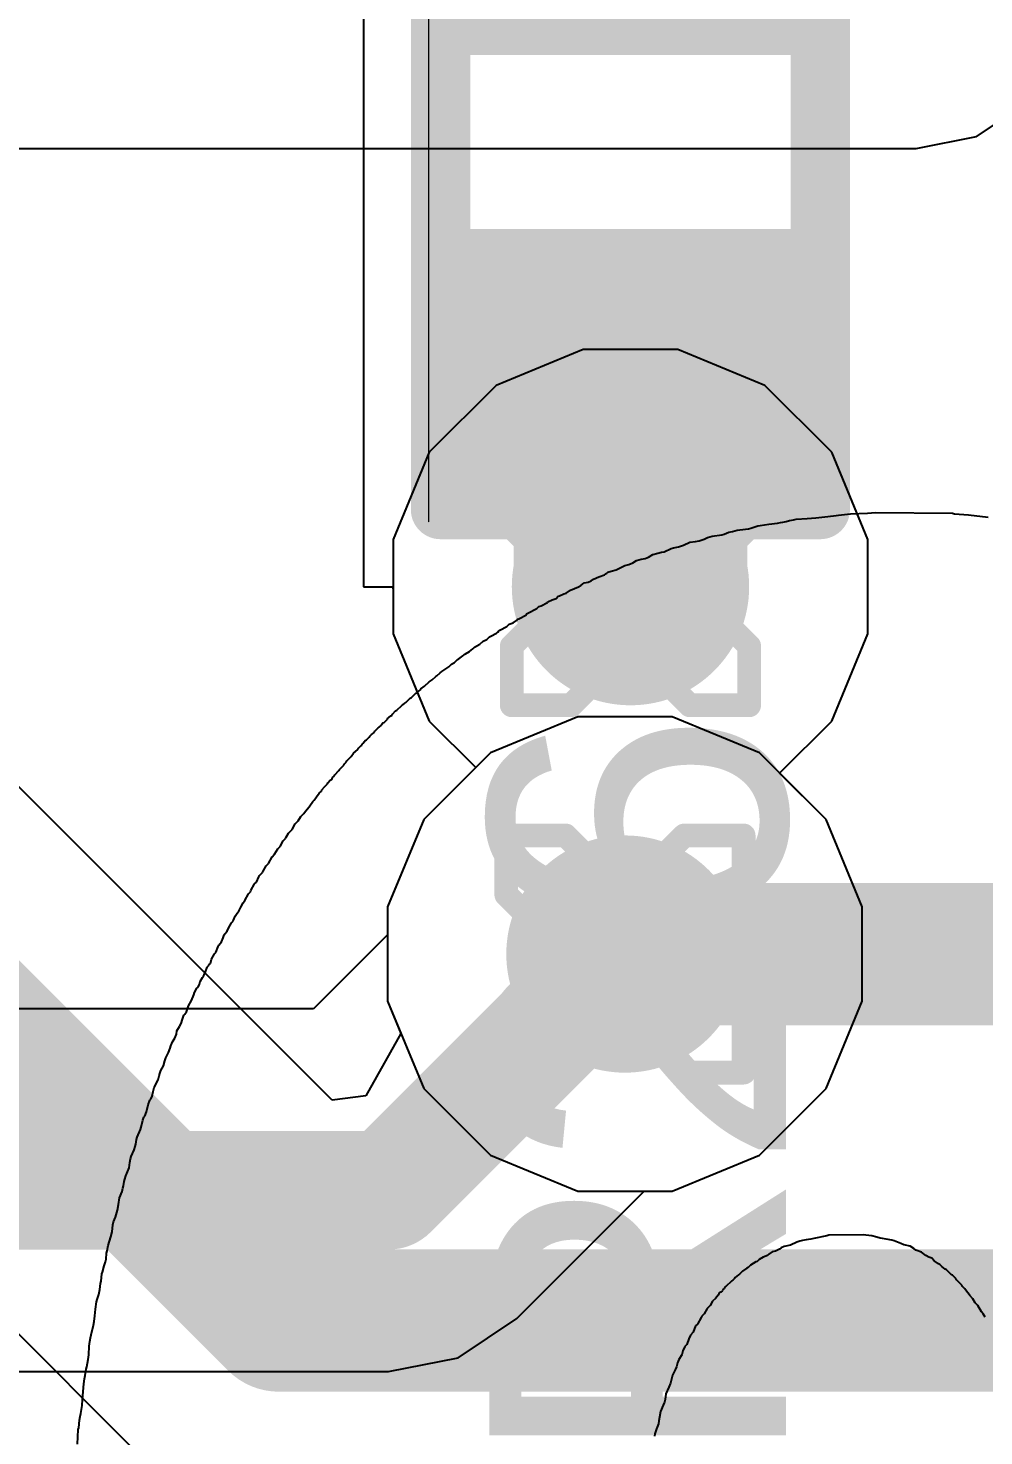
# Model space of a CAD drawing. Header units: inches. Extents: x -13 to 356, y -4 to 120.
# Drawn here: x 20.821 to 22.866, y 14.468 to 17.483 of the extents above; entities that cross this region are included whole.
import ezdxf

# ---------------------------------------------------------------- set-up
doc = ezdxf.new("R2010")
doc.units = ezdxf.units.IN
for name, color, linetype in [('Bottom Layer', 5, 'Continuous'), ('Bottom Overlay', 54, 'Continuous'), ('Drill Drawing', 1, 'Continuous'), ('GND', 16, 'Continuous'), ('POWER', 76, 'Continuous'), ('Top Layer', 1, 'Continuous'), ('Top Overlay', 2, 'Continuous'), ('Top Paste', 8, 'Continuous'), ('Top Solder', 216, 'Continuous'), ('Via Holes', 16, 'Continuous')]:
    doc.layers.add(name, color=color, linetype=linetype)
doc.styles.add('Arial', font='', dxfattribs={"height": 0.2})
doc.styles.get('Arial').set_extended_font_data('Arial')

# ---------------------------------------------------------------- blocks, each defined once
blk = doc.blocks.new('R___0402_9')
at = {"layer": 'Top Layer'}
for points in [[(-0.6985, -0.3175), (-0.6985, 0.3175), (-0.2413, 0.3175), (-0.2413, -0.3175)], [(0.2413, -0.3175), (0.2413, 0.3175), (0.6985, 0.3175), (0.6985, -0.3175)]]:
    blk.add_hatch(color=1, dxfattribs=at).paths.add_polyline_path(points)
at = {"layer": 'Top Paste'}
for points in [[(-0.6985, -0.3175), (-0.6985, 0.3175), (-0.2413, 0.3175), (-0.2413, -0.3175)], [(0.2413, -0.3175), (0.2413, 0.3175), (0.6985, 0.3175), (0.6985, -0.3175)]]:
    blk.add_hatch(color=8, dxfattribs=at).paths.add_polyline_path(points)
at = {"layer": 'Top Solder'}
for points in [[(-0.7535, -0.3725), (-0.7535, 0.3725), (-0.1863, 0.3725), (-0.1863, -0.3725)], [(0.1863, -0.3725), (0.1863, 0.3725), (0.7535, 0.3725), (0.7535, -0.3725)]]:
    blk.add_hatch(color=216, dxfattribs=at).paths.add_polyline_path(points)
at = {"layer": 'Top Overlay'}
for points, const_width in [([(0.7874, 0.4064), (-0.7874, 0.4064)], 0.127), ([(-0.7874, -0.4064), (-0.7874, 0.4064)], 0.127), ([(0.7874, -0.4064), (0.7874, 0.4064)], 0.127), ([(0.7874, -0.4064), (-0.7874, -0.4064)], 0.127), ([(0.8128, -0.4318), (-0.8128, -0.4318)], 0.00323)]:
    blk.add_lwpolyline(points, dxfattribs=dict(at, const_width=const_width))
for points, const_width in [([(-0.8191, 0.4064, 1), (-0.7556, 0.4064, 1)], 0.0635), ([(-0.8191, 0.4064, 1), (-0.7556, 0.4064, 1)], 0.0635), ([(0.7556, 0.4064, 1), (0.8191, 0.4064, 1)], 0.0635), ([(0.7556, 0.4064, 1), (0.8191, 0.4064, 1)], 0.0635), ([(-0.8191, -0.4064, 1), (-0.7556, -0.4064, 1)], 0.0635), ([(-0.8191, -0.4064, 1), (-0.7556, -0.4064, 1)], 0.0635), ([(0.7556, -0.4064, 1), (0.8191, -0.4064, 1)], 0.0635), ([(0.7556, -0.4064, 1), (0.8191, -0.4064, 1)], 0.0635), ([(-0.8136, -0.4318, 1), (-0.812, -0.4318, 1)], 0.00161), ([(0.812, -0.4318, 1), (0.8136, -0.4318, 1)], 0.00161)]:
    blk.add_lwpolyline(points, format="xyb", close=True, dxfattribs=dict(at, const_width=const_width))

msp = doc.modelspace()

# ---------------------------------------------------------------- hatches: boundary and pattern name
at = {"layer": 'Bottom Layer'}
h = msp.add_hatch(color=5, dxfattribs=at)
edge = h.paths.add_edge_path()
edge.add_arc((22.1098, 16.2865), 0.254, 0, 360)
h = msp.add_hatch(color=5, dxfattribs=at)
edge = h.paths.add_edge_path()
edge.add_arc((22.098, 15.4998), 0.254, 0, 360)
at = {"layer": 'GND'}
h = msp.add_hatch(color=16, dxfattribs=at)
edge = h.paths.add_edge_path()
edge.add_arc((22.1098, 16.2865), 0.254, 0, 360)
h = msp.add_hatch(color=16, dxfattribs=at)
edge = h.paths.add_edge_path()
edge.add_arc((22.098, 15.4998), 0.254, 0, 360)
at = {"layer": 'POWER'}
h = msp.add_hatch(color=76, dxfattribs=at)
edge = h.paths.add_edge_path()
edge.add_arc((22.1098, 16.2865), 0.254, 0, 360)
h = msp.add_hatch(color=76, dxfattribs=at)
edge = h.paths.add_edge_path()
edge.add_arc((22.098, 15.4998), 0.254, 0, 360)
at = {"layer": 'Top Layer'}
msp.add_hatch(color=1, dxfattribs=at).paths.add_polyline_path([(22.3596, 16.7691), (21.8596, 16.7691), (21.8596, 16.2865), (22.3596, 16.2865)])
h = msp.add_hatch(color=1, dxfattribs=at)
edge = h.paths.add_edge_path()
edge.add_arc((22.1098, 16.2865), 0.254, 0, 360)
h = msp.add_hatch(color=1, dxfattribs=at)
edge = h.paths.add_edge_path()
edge.add_arc((22.098, 15.4998), 0.254, 0, 360)
at = {"layer": 'Via Holes'}
h = msp.add_hatch(color=7, dxfattribs=at)
edge = h.paths.add_edge_path()
edge.add_arc((22.1098, 16.2865), 0.127, 0, 360)
h = msp.add_hatch(color=7, dxfattribs=at)
edge = h.paths.add_edge_path()
edge.add_arc((22.098, 15.4998), 0.127, 0, 360)

# ---------------------------------------------------------------- linework, layer by layer
at = {"layer": 'Bottom Layer'}
for p, q in [((22.0087, 16.7945), (21.822, 16.7172)), ((22.2108, 16.7945), (22.0087, 16.7945)), ((22.3975, 16.7172), (22.2108, 16.7945)), ((21.822, 16.7172), (21.6791, 16.5743)), ((22.5404, 16.5743), (22.3975, 16.7172)), ((21.6791, 16.5743), (21.6018, 16.3875)), ((22.6178, 16.3875), (22.5404, 16.5743)), ((21.6018, 16.3875), (21.6018, 16.1855)), ((22.6178, 16.1855), (22.6178, 16.3875)), ((21.6018, 16.1855), (21.6791, 15.9987)), ((22.5404, 15.9987), (22.6178, 16.1855)), ((21.6791, 15.9987), (21.7788, 15.899)), ((22.429, 15.8873), (22.5404, 15.9987)), ((21.7788, 15.899), (21.6673, 15.7876)), ((22.5287, 15.7876), (22.429, 15.8873)), ((21.6673, 15.7876), (21.59, 15.6009)), ((22.606, 15.6009), (22.5287, 15.7876)), ((21.59, 15.6009), (21.59, 15.5412)), ((22.606, 15.3988), (22.606, 15.6009)), ((21.59, 15.5412), (21.4313, 15.3825)), ((21.4313, 15.3825), (18.724, 15.3825)), ((22.5287, 15.2121), (22.606, 15.3988)), ((22.3858, 15.0692), (22.5287, 15.2121)), ((22.199, 14.9918), (22.3858, 15.0692)), ((21.8669, 14.7193), (22.1394, 14.9918)), ((22.1394, 14.9918), (22.199, 14.9918)), ((21.7408, 14.6351), (21.8669, 14.7193)), ((21.5922, 14.6055), (21.7408, 14.6351)), ((18.7748, 14.6055), (21.5922, 14.6055))]:
    msp.add_line(p, q, dxfattribs=at)
at = {"layer": 'Bottom Layer', "const_width": 0.254}
for points in [[(21.5922, 14.994), (22.098, 15.4998)], [(18.3941, 14.994), (21.5922, 14.994)]]:
    msp.add_lwpolyline(points, dxfattribs=at)
at = {"layer": 'Bottom Layer', "const_width": 0.127}
for points in [[(22.0345, 15.4998, 1), (22.1615, 15.4998, 1)], [(21.5287, 14.994, 1), (21.6557, 14.994, 1)], [(21.5287, 14.994, 1), (21.6557, 14.994, 1)]]:
    msp.add_lwpolyline(points, format="xyb", close=True, dxfattribs=at)
at = {"layer": 'Bottom Overlay'}
for p, q in [((22.4498, 16.4282), (22.4589, 16.4295)), ((22.4589, 16.4295), (22.4641, 16.4308)), ((22.4641, 16.4308), (22.4881, 16.4328)), ((22.4881, 16.4328), (22.5063, 16.4341)), ((22.5063, 16.4341), (22.5323, 16.4367)), ((22.5323, 16.4367), (22.5498, 16.4386)), ((22.5498, 16.4386), (22.555, 16.4399)), ((22.555, 16.4399), (22.5809, 16.4425)), ((22.5809, 16.4425), (22.6173, 16.4438)), ((22.6173, 16.4438), (22.6342, 16.4451)), ((22.6342, 16.4451), (22.7991, 16.4438)), ((22.7991, 16.4438), (22.803, 16.4425)), ((22.803, 16.4425), (22.8335, 16.4405)), ((22.8335, 16.4405), (22.875, 16.4354)), ((22.3051, 16.3977), (22.3102, 16.399)), ((22.3102, 16.399), (22.3206, 16.4029)), ((22.3206, 16.4029), (22.3278, 16.4048)), ((22.3278, 16.4048), (22.3382, 16.4074)), ((22.3382, 16.4074), (22.3557, 16.4094)), ((22.3557, 16.4094), (22.3622, 16.4107)), ((22.3622, 16.4107), (22.3674, 16.412)), ((22.3674, 16.412), (22.3823, 16.4165)), ((22.3823, 16.4165), (22.3875, 16.4178)), ((22.3875, 16.4178), (22.4057, 16.4204)), ((22.4057, 16.4204), (22.4245, 16.4224)), ((22.4245, 16.4224), (22.431, 16.4237)), ((22.431, 16.4237), (22.4362, 16.425)), ((22.4362, 16.425), (22.4427, 16.4263)), ((22.4427, 16.4263), (22.4498, 16.4282)), ((22.1966, 16.3685), (22.2018, 16.3698)), ((22.2018, 16.3698), (22.2129, 16.3717)), ((22.2129, 16.3717), (22.2233, 16.3756)), ((22.2233, 16.3756), (22.2369, 16.3815)), ((22.2369, 16.3815), (22.2492, 16.3834)), ((22.2492, 16.3834), (22.257, 16.3847)), ((22.257, 16.3847), (22.2674, 16.3886)), ((22.2674, 16.3886), (22.2745, 16.3919)), ((22.2745, 16.3919), (22.2849, 16.3945)), ((22.2849, 16.3945), (22.3051, 16.3977)), ((22.1149, 16.3373), (22.1226, 16.3425)), ((22.1226, 16.3425), (22.133, 16.3451)), ((22.133, 16.3451), (22.1415, 16.3471)), ((22.1415, 16.3471), (22.148, 16.3497)), ((22.148, 16.3497), (22.1577, 16.3555)), ((22.1577, 16.3555), (22.1681, 16.3581)), ((22.1681, 16.3581), (22.1765, 16.3601)), ((22.1765, 16.3601), (22.1817, 16.3614)), ((22.1817, 16.3614), (22.1966, 16.3685)), ((22.0421, 16.3075), (22.0545, 16.312)), ((22.0545, 16.312), (22.0564, 16.314)), ((22.0564, 16.314), (22.059, 16.3153)), ((22.059, 16.3153), (22.0616, 16.3179)), ((22.0616, 16.3179), (22.0688, 16.3198)), ((22.0688, 16.3198), (22.0791, 16.3224)), ((22.0791, 16.3224), (22.098, 16.3321)), ((22.098, 16.3321), (22.1064, 16.3341)), ((22.1064, 16.3341), (22.1149, 16.3373)), ((21.972, 16.2724), (21.9811, 16.2789)), ((21.9811, 16.2789), (21.9902, 16.2828)), ((21.9902, 16.2828), (21.9987, 16.286)), ((21.9987, 16.286), (22.0032, 16.2893)), ((22.0032, 16.2893), (22.011, 16.2945)), ((22.011, 16.2945), (22.0194, 16.2964)), ((22.0194, 16.2964), (22.0259, 16.299)), ((22.0259, 16.299), (22.0305, 16.3023)), ((22.0305, 16.3023), (22.0421, 16.3075)), ((21.9188, 16.2452), (21.9324, 16.2523)), ((21.9324, 16.2523), (21.9331, 16.2542)), ((21.9331, 16.2542), (21.9422, 16.2581)), ((21.9422, 16.2581), (21.9506, 16.2614)), ((21.9506, 16.2614), (21.9552, 16.2659)), ((21.9552, 16.2659), (21.9578, 16.2672)), ((21.9578, 16.2672), (21.9668, 16.2711)), ((21.9668, 16.2711), (21.972, 16.2724)), ((21.8708, 16.2179), (21.887, 16.2263)), ((21.887, 16.2263), (21.8876, 16.2283)), ((21.8876, 16.2283), (21.8902, 16.2296)), ((21.8902, 16.2296), (21.9097, 16.24)), ((21.9097, 16.24), (21.9136, 16.2439)), ((21.9136, 16.2439), (21.9188, 16.2452)), ((21.8227, 16.1867), (21.8253, 16.1893)), ((21.8253, 16.1893), (21.8273, 16.19)), ((21.8273, 16.19), (21.8279, 16.1919)), ((21.8279, 16.1919), (21.8305, 16.1932)), ((21.8305, 16.1932), (21.8448, 16.201)), ((21.8448, 16.201), (21.85, 16.2062)), ((21.85, 16.2062), (21.8584, 16.2094)), ((21.8584, 16.2094), (21.8656, 16.214)), ((21.8656, 16.214), (21.8682, 16.2166)), ((21.8682, 16.2166), (21.8708, 16.2179)), ((21.776, 16.1569), (21.7877, 16.1634)), ((21.7877, 16.1634), (21.7942, 16.1698)), ((21.7942, 16.1698), (21.8026, 16.1731)), ((21.8026, 16.1731), (21.8084, 16.1789)), ((21.8084, 16.1789), (21.811, 16.1802)), ((21.811, 16.1802), (21.8227, 16.1867)), ((21.7331, 16.1244), (21.7396, 16.1309)), ((21.7396, 16.1309), (21.7422, 16.1322)), ((21.7422, 16.1322), (21.7513, 16.1387)), ((21.7513, 16.1387), (21.7539, 16.1413)), ((21.7539, 16.1413), (21.7565, 16.1426)), ((21.7565, 16.1426), (21.7656, 16.1478)), ((21.7656, 16.1478), (21.7727, 16.1536)), ((21.7727, 16.1536), (21.776, 16.1569)), ((21.6955, 16.0958), (21.7026, 16.1017)), ((21.7026, 16.1017), (21.7059, 16.1049)), ((21.7059, 16.1049), (21.7085, 16.1062)), ((21.7085, 16.1062), (21.7208, 16.1147)), ((21.7208, 16.1147), (21.7267, 16.1205)), ((21.7267, 16.1205), (21.7331, 16.1244)), ((21.6598, 16.0653), (21.6611, 16.0679)), ((21.6611, 16.0679), (21.6689, 16.0731)), ((21.6689, 16.0731), (21.6786, 16.0829)), ((21.6786, 16.0829), (21.6851, 16.0868)), ((21.6851, 16.0868), (21.6929, 16.0945)), ((21.6929, 16.0945), (21.6955, 16.0958)), ((21.6228, 16.0335), (21.6267, 16.0374)), ((21.6267, 16.0374), (21.6293, 16.0387)), ((21.6293, 16.0387), (21.6384, 16.0478)), ((21.6384, 16.0478), (21.641, 16.0491)), ((21.641, 16.0491), (21.6501, 16.0582)), ((21.6501, 16.0582), (21.6526, 16.0595)), ((21.6526, 16.0595), (21.6552, 16.0621)), ((21.6552, 16.0621), (21.6578, 16.0634)), ((21.6578, 16.0634), (21.6598, 16.0653)), ((21.5929, 16.0063), (21.5968, 16.0102)), ((21.5968, 16.0102), (21.5988, 16.0108)), ((21.5988, 16.0108), (21.6001, 16.0134)), ((21.6001, 16.0134), (21.6072, 16.0205)), ((21.6072, 16.0205), (21.6098, 16.0218)), ((21.6098, 16.0218), (21.6202, 16.0322)), ((21.6202, 16.0322), (21.6228, 16.0335)), ((21.5611, 15.9745), (21.5624, 15.977)), ((21.5624, 15.977), (21.5696, 15.9842)), ((21.5696, 15.9842), (21.5722, 15.9855)), ((21.5722, 15.9855), (21.5767, 15.99)), ((21.5767, 15.99), (21.578, 15.9926)), ((21.578, 15.9926), (21.5799, 15.9946)), ((21.5799, 15.9946), (21.5825, 15.9959)), ((21.5825, 15.9959), (21.5897, 16.003)), ((21.5897, 16.003), (21.5903, 16.005)), ((21.5903, 16.005), (21.5929, 16.0063)), ((21.5332, 15.9465), (21.5351, 15.9472)), ((21.5351, 15.9472), (21.5364, 15.9498)), ((21.5364, 15.9498), (21.539, 15.9524)), ((21.539, 15.9524), (21.5403, 15.955)), ((21.5403, 15.955), (21.5423, 15.9569)), ((21.5423, 15.9569), (21.5449, 15.9582)), ((21.5449, 15.9582), (21.5507, 15.9641)), ((21.5507, 15.9641), (21.552, 15.9667)), ((21.552, 15.9667), (21.5553, 15.9699)), ((21.5553, 15.9699), (21.5579, 15.9712)), ((21.5579, 15.9712), (21.5611, 15.9745)), ((21.5027, 15.9134), (21.5118, 15.9225)), ((21.5118, 15.9225), (21.5131, 15.9251)), ((21.5131, 15.9251), (21.5157, 15.9277)), ((21.5157, 15.9277), (21.517, 15.9303)), ((21.517, 15.9303), (21.5215, 15.9336)), ((21.5215, 15.9336), (21.5261, 15.9381)), ((21.5261, 15.9381), (21.5274, 15.9407)), ((21.5274, 15.9407), (21.5332, 15.9465)), ((21.4767, 15.8836), (21.4858, 15.8927)), ((21.4858, 15.8927), (21.4871, 15.8953)), ((21.4871, 15.8953), (21.4962, 15.9043)), ((21.4962, 15.9043), (21.4975, 15.9069)), ((21.4975, 15.9069), (21.5014, 15.9108)), ((21.5014, 15.9108), (21.5027, 15.9134)), ((21.4495, 15.8511), (21.4553, 15.8583)), ((21.4553, 15.8583), (21.4611, 15.8641)), ((21.4611, 15.8641), (21.4624, 15.8667)), ((21.4624, 15.8667), (21.467, 15.8725)), ((21.467, 15.8725), (21.4696, 15.8738)), ((21.4696, 15.8738), (21.4715, 15.8758)), ((21.4715, 15.8758), (21.4728, 15.8784)), ((21.4728, 15.8784), (21.4754, 15.881)), ((21.4754, 15.881), (21.4767, 15.8836)), ((21.4235, 15.8174), (21.43, 15.8264)), ((21.43, 15.8264), (21.4326, 15.829)), ((21.4326, 15.829), (21.4339, 15.8316)), ((21.4339, 15.8316), (21.4365, 15.8342)), ((21.4365, 15.8342), (21.4378, 15.8368)), ((21.4378, 15.8368), (21.4436, 15.844)), ((21.4436, 15.844), (21.4482, 15.8485)), ((21.4482, 15.8485), (21.4495, 15.8511)), ((21.404, 15.794), (21.4105, 15.8005)), ((21.4105, 15.8005), (21.4118, 15.8031)), ((21.4118, 15.8031), (21.4177, 15.8102)), ((21.4177, 15.8102), (21.4222, 15.8148)), ((21.4222, 15.8148), (21.4235, 15.8174)), ((21.3781, 15.7589), (21.3858, 15.7667)), ((21.3858, 15.7667), (21.3923, 15.7784)), ((21.3923, 15.7784), (21.3988, 15.7849)), ((21.3988, 15.7849), (21.404, 15.794)), ((21.3599, 15.7304), (21.3664, 15.7421)), ((21.3664, 15.7421), (21.3716, 15.7472)), ((21.3716, 15.7472), (21.3729, 15.7498)), ((21.3729, 15.7498), (21.3781, 15.7589)), ((21.3352, 15.694), (21.343, 15.7083)), ((21.343, 15.7083), (21.3482, 15.7135)), ((21.3482, 15.7135), (21.3547, 15.7252)), ((21.3547, 15.7252), (21.3599, 15.7304)), ((21.3222, 15.6745), (21.3235, 15.6771)), ((21.3235, 15.6771), (21.33, 15.6888)), ((21.33, 15.6888), (21.3352, 15.694)), ((21.2976, 15.6356), (21.3053, 15.6499)), ((21.3053, 15.6499), (21.3092, 15.6538)), ((21.3092, 15.6538), (21.3144, 15.6654)), ((21.3144, 15.6654), (21.3157, 15.668)), ((21.3157, 15.668), (21.3222, 15.6745)), ((21.2846, 15.6148), (21.2924, 15.6291)), ((21.2924, 15.6291), (21.2963, 15.633)), ((21.2963, 15.633), (21.2976, 15.6356)), ((21.2638, 15.5811), (21.2677, 15.5876)), ((21.2677, 15.5876), (21.2716, 15.5914)), ((21.2716, 15.5914), (21.2755, 15.6005)), ((21.2755, 15.6005), (21.2807, 15.6096)), ((21.2807, 15.6096), (21.2833, 15.6122)), ((21.2833, 15.6122), (21.2846, 15.6148)), ((21.2469, 15.5486), (21.2495, 15.5551)), ((21.2495, 15.5551), (21.256, 15.5668)), ((21.256, 15.5668), (21.2586, 15.5694)), ((21.2586, 15.5694), (21.2599, 15.572)), ((21.2599, 15.572), (21.2638, 15.5811)), ((21.2287, 15.5187), (21.2346, 15.5259)), ((21.2346, 15.5259), (21.2378, 15.5343)), ((21.2378, 15.5343), (21.2404, 15.5408)), ((21.2404, 15.5408), (21.2417, 15.5434)), ((21.2417, 15.5434), (21.2469, 15.5486)), ((21.2132, 15.4889), (21.2197, 15.5006)), ((21.2197, 15.5006), (21.2223, 15.5032)), ((21.2223, 15.5032), (21.2274, 15.5161)), ((21.2274, 15.5161), (21.2287, 15.5187)), ((21.2002, 15.4616), (21.2041, 15.472)), ((21.2041, 15.472), (21.2067, 15.4746)), ((21.2067, 15.4746), (21.208, 15.4772)), ((21.208, 15.4772), (21.2106, 15.4798)), ((21.2106, 15.4798), (21.2132, 15.4889)), ((21.1846, 15.4292), (21.1872, 15.4356)), ((21.1872, 15.4356), (21.1885, 15.4408)), ((21.1885, 15.4408), (21.1937, 15.4499)), ((21.1937, 15.4499), (21.1963, 15.4525)), ((21.1963, 15.4525), (21.1976, 15.4551)), ((21.1976, 15.4551), (21.2002, 15.4616)), ((21.1703, 15.4006), (21.1755, 15.4123)), ((21.1755, 15.4123), (21.1768, 15.4175)), ((21.1768, 15.4175), (21.182, 15.4266)), ((21.182, 15.4266), (21.1846, 15.4292)), ((21.1573, 15.3733), (21.1599, 15.3759)), ((21.1599, 15.3759), (21.1638, 15.3889)), ((21.1638, 15.3889), (21.1703, 15.4006)), ((21.1392, 15.3357), (21.1444, 15.3448)), ((21.1444, 15.3448), (21.1482, 15.3513)), ((21.1482, 15.3513), (21.1508, 15.3603)), ((21.1508, 15.3603), (21.1541, 15.3688)), ((21.1541, 15.3688), (21.156, 15.3707)), ((21.156, 15.3707), (21.1573, 15.3733)), ((21.1294, 15.3117), (21.1346, 15.3194)), ((21.1346, 15.3194), (21.1379, 15.3279)), ((21.1379, 15.3279), (21.1392, 15.3357)), ((21.1151, 15.2779), (21.121, 15.2889)), ((21.121, 15.2889), (21.1249, 15.298)), ((21.1249, 15.298), (21.1262, 15.3032)), ((21.1262, 15.3032), (21.1294, 15.3117)), ((21.1048, 15.2506), (21.1106, 15.2604)), ((21.1106, 15.2604), (21.1132, 15.2708)), ((21.1132, 15.2708), (21.1151, 15.2779)), ((21.0905, 15.2143), (21.0989, 15.2305)), ((21.0989, 15.2305), (21.1009, 15.239)), ((21.1009, 15.239), (21.1022, 15.2441)), ((21.1022, 15.2441), (21.1048, 15.2506)), ((21.0833, 15.189), (21.0859, 15.1955)), ((21.0859, 15.1955), (21.0885, 15.2058)), ((21.0885, 15.2058), (21.0905, 15.2143)), ((21.0742, 15.1617), (21.0775, 15.1766)), ((21.0775, 15.1766), (21.0814, 15.187)), ((21.0814, 15.187), (21.0833, 15.189)), ((21.0626, 15.1292), (21.0658, 15.1442)), ((21.0658, 15.1442), (21.0684, 15.1507)), ((21.0684, 15.1507), (21.0703, 15.1526)), ((21.0703, 15.1526), (21.0742, 15.1617)), ((21.0528, 15.1026), (21.0541, 15.1078)), ((21.0541, 15.1078), (21.0613, 15.1241)), ((21.0613, 15.1241), (21.0626, 15.1292)), ((21.0411, 15.0663), (21.0476, 15.0806)), ((21.0476, 15.0806), (21.0496, 15.0877)), ((21.0496, 15.0877), (21.0509, 15.0929)), ((21.0509, 15.0929), (21.0528, 15.1026)), ((21.0366, 15.0423), (21.0385, 15.0533)), ((21.0385, 15.0533), (21.0398, 15.0611)), ((21.0398, 15.0611), (21.0411, 15.0663)), ((21.0249, 15.0033), (21.0262, 15.0124)), ((21.0262, 15.0124), (21.0275, 15.0176)), ((21.0275, 15.0176), (21.0295, 15.0247)), ((21.0295, 15.0247), (21.0366, 15.0423)), ((21.0165, 14.978), (21.0217, 14.991)), ((21.0217, 14.991), (21.0236, 14.9981)), ((21.0236, 14.9981), (21.0249, 15.0033)), ((21.0119, 14.9514), (21.0139, 14.9637)), ((21.0139, 14.9637), (21.0165, 14.978)), ((21.0022, 14.9196), (21.0035, 14.9261)), ((21.0035, 14.9261), (21.0074, 14.9364)), ((21.0074, 14.9364), (21.0119, 14.9514)), ((20.9918, 14.8754), (20.9976, 14.8942)), ((20.9976, 14.8942), (21.0002, 14.9046)), ((21.0002, 14.9046), (21.0022, 14.9196)), ((22.5128, 14.8929), (22.5024, 14.8904)), ((22.5193, 14.8942), (22.5128, 14.8929)), ((22.5303, 14.8962), (22.5193, 14.8942)), ((22.5342, 14.8975), (22.5303, 14.8962)), ((22.6082, 14.8988), (22.5342, 14.8975)), ((22.6134, 14.8975), (22.6082, 14.8988)), ((22.6264, 14.8962), (22.6134, 14.8975)), ((22.6368, 14.8936), (22.6264, 14.8962)), ((22.6439, 14.8917), (22.6368, 14.8936)), ((20.9886, 14.8592), (20.9899, 14.8644)), ((20.9899, 14.8644), (20.9918, 14.8754)), ((22.4128, 14.8618), (22.4057, 14.8572)), ((22.42, 14.8637), (22.4128, 14.8618)), ((22.429, 14.8676), (22.42, 14.8637)), ((22.4323, 14.8709), (22.429, 14.8676)), ((22.4388, 14.8735), (22.4323, 14.8709)), ((22.4524, 14.8767), (22.4388, 14.8735)), ((22.466, 14.8826), (22.4524, 14.8767)), ((22.4725, 14.8852), (22.466, 14.8826)), ((22.4777, 14.8865), (22.4725, 14.8852)), ((22.4855, 14.8878), (22.4777, 14.8865)), ((22.4959, 14.8891), (22.4855, 14.8878)), ((22.5024, 14.8904), (22.4959, 14.8891)), ((22.6491, 14.8904), (22.6439, 14.8917)), ((22.6569, 14.8891), (22.6491, 14.8904)), ((22.6692, 14.8871), (22.6569, 14.8891)), ((22.6744, 14.8858), (22.6692, 14.8871)), ((22.6881, 14.88), (22.6744, 14.8858)), ((22.6945, 14.8774), (22.6881, 14.88)), ((22.7082, 14.8741), (22.6945, 14.8774)), ((22.716, 14.8689), (22.7082, 14.8741)), ((22.7205, 14.8657), (22.716, 14.8689)), ((22.7329, 14.8611), (22.7205, 14.8657)), ((20.9795, 14.8189), (20.9834, 14.8319)), ((20.9834, 14.8319), (20.986, 14.841)), ((20.986, 14.841), (20.9873, 14.8462)), ((20.9873, 14.8462), (20.9886, 14.8592)), ((22.3667, 14.8339), (22.3615, 14.8287)), ((22.3784, 14.8404), (22.3667, 14.8339)), ((22.381, 14.8417), (22.3784, 14.8404)), ((22.3849, 14.8456), (22.381, 14.8417)), ((22.394, 14.8508), (22.3849, 14.8456)), ((22.4031, 14.8546), (22.394, 14.8508)), ((22.4057, 14.8572), (22.4031, 14.8546)), ((22.7419, 14.8546), (22.7329, 14.8611)), ((22.7484, 14.8508), (22.7419, 14.8546)), ((22.7549, 14.8482), (22.7484, 14.8508)), ((22.7601, 14.843), (22.7549, 14.8482)), ((22.7692, 14.8365), (22.7601, 14.843)), ((22.7718, 14.8352), (22.7692, 14.8365)), ((22.7763, 14.8306), (22.7718, 14.8352)), ((20.9769, 14.7995), (20.9782, 14.8151)), ((20.9782, 14.8151), (20.9795, 14.8189)), ((22.3291, 14.8014), (22.3265, 14.8001)), ((22.3323, 14.8047), (22.3291, 14.8014)), ((22.3336, 14.8073), (22.3323, 14.8047)), ((22.3408, 14.8131), (22.3336, 14.8073)), ((22.3434, 14.8144), (22.3408, 14.8131)), ((22.3498, 14.8209), (22.3434, 14.8144)), ((22.3589, 14.8274), (22.3498, 14.8209)), ((22.3615, 14.8287), (22.3589, 14.8274)), ((22.7835, 14.8248), (22.7763, 14.8306)), ((22.7861, 14.8235), (22.7835, 14.8248)), ((22.7965, 14.8131), (22.7861, 14.8235)), ((22.7991, 14.8118), (22.7965, 14.8131)), ((22.8062, 14.8047), (22.7991, 14.8118)), ((22.8075, 14.8021), (22.8062, 14.8047)), ((22.8192, 14.7904), (22.8075, 14.8021)), ((20.9717, 14.7709), (20.9743, 14.7813)), ((20.9743, 14.7813), (20.9756, 14.7943)), ((20.9756, 14.7943), (20.9769, 14.7995)), ((22.2986, 14.7722), (22.2973, 14.7696)), ((22.3005, 14.7742), (22.2986, 14.7722)), ((22.3031, 14.7755), (22.3005, 14.7742)), ((22.3064, 14.7787), (22.3031, 14.7755)), ((22.3077, 14.7813), (22.3064, 14.7787)), ((22.3102, 14.7839), (22.3077, 14.7813)), ((22.3115, 14.7865), (22.3102, 14.7839)), ((22.3135, 14.7871), (22.3115, 14.7865)), ((22.3265, 14.8001), (22.3135, 14.7871)), ((22.8205, 14.7878), (22.8192, 14.7904)), ((22.8257, 14.7826), (22.8205, 14.7878)), ((22.8289, 14.778), (22.8257, 14.7826)), ((22.8348, 14.7709), (22.8289, 14.778)), ((20.9645, 14.7391), (20.9671, 14.7547)), ((20.9671, 14.7547), (20.9684, 14.7599)), ((20.9684, 14.7599), (20.9717, 14.7709)), ((22.2739, 14.741), (22.2674, 14.7294)), ((22.2804, 14.7475), (22.2739, 14.741)), ((22.2856, 14.7566), (22.2804, 14.7475)), ((22.2914, 14.7625), (22.2856, 14.7566)), ((22.2973, 14.7696), (22.2914, 14.7625)), ((22.8361, 14.7683), (22.8348, 14.7709)), ((22.8426, 14.7618), (22.8361, 14.7683)), ((22.8478, 14.7527), (22.8426, 14.7618)), ((22.8529, 14.7475), (22.8478, 14.7527)), ((22.8607, 14.7333), (22.8529, 14.7475)), ((20.9606, 14.7053), (20.9619, 14.7131)), ((20.9619, 14.7131), (20.9632, 14.7248)), ((20.9632, 14.7248), (20.9645, 14.7391)), ((22.2609, 14.7216), (22.2531, 14.7073)), ((22.2622, 14.7242), (22.2609, 14.7216)), ((22.2674, 14.7294), (22.2622, 14.7242)), ((22.8646, 14.7294), (22.8607, 14.7333)), ((22.8692, 14.7222), (22.8646, 14.7294)), ((20.9541, 14.6781), (20.9554, 14.6846)), ((20.9554, 14.6846), (20.9606, 14.7053)), ((22.2382, 14.6833), (22.2349, 14.6761)), ((22.244, 14.6904), (22.2382, 14.6833)), ((22.2492, 14.7034), (22.244, 14.6904)), ((22.2531, 14.7073), (22.2492, 14.7034)), ((20.9503, 14.6417), (20.9516, 14.6599)), ((20.9516, 14.6599), (20.9529, 14.6703)), ((20.9529, 14.6703), (20.9541, 14.6781)), ((22.2259, 14.6593), (22.222, 14.6502)), ((22.2304, 14.6638), (22.2259, 14.6593)), ((22.2349, 14.6761), (22.2304, 14.6638)), ((20.9464, 14.6158), (20.949, 14.6313)), ((20.949, 14.6313), (20.9503, 14.6417)), ((22.2103, 14.6242), (22.2083, 14.6158)), ((22.2135, 14.6313), (22.2103, 14.6242)), ((22.22, 14.6417), (22.2135, 14.6313)), ((22.222, 14.6502), (22.22, 14.6417)), ((20.9412, 14.5898), (20.9425, 14.5976)), ((20.9425, 14.5976), (20.9451, 14.6106)), ((20.9451, 14.6106), (20.9464, 14.6158)), ((22.1999, 14.5982), (22.1973, 14.5891)), ((22.2057, 14.6093), (22.1999, 14.5982)), ((22.2083, 14.6158), (22.2057, 14.6093)), ((20.9373, 14.5456), (20.9399, 14.5794)), ((20.9399, 14.5794), (20.9412, 14.5898)), ((22.1921, 14.5723), (22.1856, 14.558)), ((22.1953, 14.5807), (22.1921, 14.5723)), ((22.1973, 14.5891), (22.1953, 14.5807)), ((20.9334, 14.5158), (20.936, 14.5327)), ((20.936, 14.5327), (20.9373, 14.5456)), ((22.1798, 14.534), (22.1739, 14.5203)), ((22.1824, 14.5405), (22.1798, 14.534)), ((22.1837, 14.5456), (22.1824, 14.5405)), ((22.1856, 14.558), (22.1837, 14.5456)), ((20.9288, 14.4853), (20.9308, 14.5015)), ((20.9308, 14.5015), (20.9321, 14.5093)), ((20.9321, 14.5093), (20.9334, 14.5158)), ((22.1707, 14.5002), (22.1694, 14.4937)), ((22.172, 14.508), (22.1707, 14.5002)), ((22.1739, 14.5203), (22.172, 14.508)), ((20.9262, 14.4502), (20.9275, 14.4814)), ((20.9275, 14.4814), (20.9288, 14.4853)), ((22.1622, 14.4723), (22.1609, 14.4671)), ((22.1655, 14.4833), (22.1622, 14.4723)), ((22.1694, 14.4937), (22.1655, 14.4833))]:
    msp.add_line(p, q, dxfattribs=at)
at = {"layer": 'Drill Drawing', "const_width": 0.0508}
for points in [[(21.8558, 16.4135), (21.8558, 16.5405)], [(21.8558, 16.5405), (21.9828, 16.5405)], [(21.9828, 16.5405), (22.1098, 16.4135)], [(22.1098, 16.4135), (22.2368, 16.5405)], [(22.2368, 16.5405), (22.3638, 16.5405)], [(22.3638, 16.4135), (22.3638, 16.5405)], [(21.8558, 16.4135), (21.9828, 16.2865)], [(22.2368, 16.2865), (22.3638, 16.4135)], [(21.8558, 16.1595), (21.9828, 16.2865)], [(22.2368, 16.2865), (22.3638, 16.1595)], [(21.8558, 16.0325), (21.8558, 16.1595)], [(21.9828, 16.0325), (22.1098, 16.1595)], [(22.1098, 16.1595), (22.2368, 16.0325)], [(22.3638, 16.0325), (22.3638, 16.1595)], [(21.8558, 16.0325), (21.9828, 16.0325)], [(22.2368, 16.0325), (22.3638, 16.0325)], [(21.844, 15.6268), (21.844, 15.7538)], [(21.844, 15.7538), (21.971, 15.7538)], [(21.971, 15.7538), (22.098, 15.6268)], [(22.098, 15.6268), (22.225, 15.7538)], [(22.225, 15.7538), (22.352, 15.7538)], [(22.352, 15.6268), (22.352, 15.7538)], [(21.844, 15.6268), (21.971, 15.4998)], [(22.225, 15.4998), (22.352, 15.6268)], [(21.844, 15.3728), (21.971, 15.4998)], [(22.225, 15.4998), (22.352, 15.3728)], [(21.844, 15.2458), (21.844, 15.3728)], [(21.971, 15.2458), (22.098, 15.3728)], [(22.098, 15.3728), (22.225, 15.2458)], [(22.352, 15.2458), (22.352, 15.3728)], [(21.844, 15.2458), (21.971, 15.2458)], [(22.225, 15.2458), (22.352, 15.2458)]]:
    msp.add_lwpolyline(points, dxfattribs=at)
at = {"layer": 'Drill Drawing', "const_width": 0.0254}
for points in [[(21.8431, 16.5405, 1), (21.8685, 16.5405, 1)], [(21.8431, 16.5405, 1), (21.8685, 16.5405, 1)], [(21.9701, 16.5405, 1), (21.9955, 16.5405, 1)], [(21.9701, 16.5405, 1), (21.9955, 16.5405, 1)], [(22.2241, 16.5405, 1), (22.2495, 16.5405, 1)], [(22.2241, 16.5405, 1), (22.2495, 16.5405, 1)], [(22.3511, 16.5405, 1), (22.3765, 16.5405, 1)], [(22.3511, 16.5405, 1), (22.3765, 16.5405, 1)], [(21.8431, 16.4135, 1), (21.8685, 16.4135, 1)], [(21.8431, 16.4135, 1), (21.8685, 16.4135, 1)], [(22.0971, 16.4135, 1), (22.1225, 16.4135, 1)], [(22.0971, 16.4135, 1), (22.1225, 16.4135, 1)], [(22.3511, 16.4135, 1), (22.3765, 16.4135, 1)], [(22.3511, 16.4135, 1), (22.3765, 16.4135, 1)], [(21.9701, 16.2865, 1), (21.9955, 16.2865, 1)], [(21.9701, 16.2865, 1), (21.9955, 16.2865, 1)], [(22.2241, 16.2865, 1), (22.2495, 16.2865, 1)], [(22.2241, 16.2865, 1), (22.2495, 16.2865, 1)], [(21.8431, 16.1595, 1), (21.8685, 16.1595, 1)], [(21.8431, 16.1595, 1), (21.8685, 16.1595, 1)], [(22.0971, 16.1595, 1), (22.1225, 16.1595, 1)], [(22.0971, 16.1595, 1), (22.1225, 16.1595, 1)], [(22.3511, 16.1595, 1), (22.3765, 16.1595, 1)], [(22.3511, 16.1595, 1), (22.3765, 16.1595, 1)], [(21.8431, 16.0325, 1), (21.8685, 16.0325, 1)], [(21.8431, 16.0325, 1), (21.8685, 16.0325, 1)], [(21.9701, 16.0325, 1), (21.9955, 16.0325, 1)], [(21.9701, 16.0325, 1), (21.9955, 16.0325, 1)], [(22.2241, 16.0325, 1), (22.2495, 16.0325, 1)], [(22.2241, 16.0325, 1), (22.2495, 16.0325, 1)], [(22.3511, 16.0325, 1), (22.3765, 16.0325, 1)], [(22.3511, 16.0325, 1), (22.3765, 16.0325, 1)], [(21.8313, 15.7538, 1), (21.8567, 15.7538, 1)], [(21.8313, 15.7538, 1), (21.8567, 15.7538, 1)], [(21.9583, 15.7538, 1), (21.9837, 15.7538, 1)], [(21.9583, 15.7538, 1), (21.9837, 15.7538, 1)], [(22.2123, 15.7538, 1), (22.2377, 15.7538, 1)], [(22.2123, 15.7538, 1), (22.2377, 15.7538, 1)], [(22.3393, 15.7538, 1), (22.3647, 15.7538, 1)], [(22.3393, 15.7538, 1), (22.3647, 15.7538, 1)], [(21.8313, 15.6268, 1), (21.8567, 15.6268, 1)], [(21.8313, 15.6268, 1), (21.8567, 15.6268, 1)], [(22.0853, 15.6268, 1), (22.1107, 15.6268, 1)], [(22.0853, 15.6268, 1), (22.1107, 15.6268, 1)], [(22.3393, 15.6268, 1), (22.3647, 15.6268, 1)], [(22.3393, 15.6268, 1), (22.3647, 15.6268, 1)], [(21.9583, 15.4998, 1), (21.9837, 15.4998, 1)], [(21.9583, 15.4998, 1), (21.9837, 15.4998, 1)], [(22.2123, 15.4998, 1), (22.2377, 15.4998, 1)], [(22.2123, 15.4998, 1), (22.2377, 15.4998, 1)], [(21.8313, 15.3728, 1), (21.8567, 15.3728, 1)], [(21.8313, 15.3728, 1), (21.8567, 15.3728, 1)], [(22.0853, 15.3728, 1), (22.1107, 15.3728, 1)], [(22.0853, 15.3728, 1), (22.1107, 15.3728, 1)], [(22.3393, 15.3728, 1), (22.3647, 15.3728, 1)], [(22.3393, 15.3728, 1), (22.3647, 15.3728, 1)], [(21.8313, 15.2458, 1), (21.8567, 15.2458, 1)], [(21.8313, 15.2458, 1), (21.8567, 15.2458, 1)], [(21.9583, 15.2458, 1), (21.9837, 15.2458, 1)], [(21.9583, 15.2458, 1), (21.9837, 15.2458, 1)], [(22.2123, 15.2458, 1), (22.2377, 15.2458, 1)], [(22.2123, 15.2458, 1), (22.2377, 15.2458, 1)], [(22.3393, 15.2458, 1), (22.3647, 15.2458, 1)], [(22.3393, 15.2458, 1), (22.3647, 15.2458, 1)]]:
    msp.add_lwpolyline(points, format="xyb", close=True, dxfattribs=at)
at = {"layer": 'GND'}
for p, q in [((22.8501, 17.2504), (22.9593, 17.3234)), ((22.7213, 17.2248), (22.8501, 17.2504)), ((18.9626, 17.2248), (22.7213, 17.2248)), ((22.0087, 16.7945), (21.822, 16.7172)), ((22.2108, 16.7945), (22.0087, 16.7945)), ((22.3975, 16.7172), (22.2108, 16.7945)), ((21.822, 16.7172), (21.6791, 16.5743)), ((22.5404, 16.5743), (22.3975, 16.7172)), ((21.6791, 16.5743), (21.6018, 16.3875)), ((22.6178, 16.3875), (22.5404, 16.5743)), ((21.6018, 16.3875), (21.6018, 16.1855)), ((22.6178, 16.1855), (22.6178, 16.3875)), ((21.6018, 16.1855), (21.6791, 15.9987)), ((22.5404, 15.9987), (22.6178, 16.1855)), ((21.6791, 15.9987), (21.7788, 15.899)), ((22.429, 15.8873), (22.5404, 15.9987)), ((21.7788, 15.899), (21.6673, 15.7876)), ((22.5287, 15.7876), (22.429, 15.8873)), ((21.6673, 15.7876), (21.59, 15.6009)), ((22.606, 15.6009), (22.5287, 15.7876)), ((21.59, 15.6009), (21.59, 15.3988)), ((22.606, 15.3988), (22.606, 15.6009)), ((21.59, 15.3988), (21.6673, 15.2121)), ((22.5287, 15.2121), (22.606, 15.3988)), ((21.6673, 15.2121), (21.8102, 15.0692)), ((22.3858, 15.0692), (22.5287, 15.2121)), ((21.8102, 15.0692), (21.997, 14.9918)), ((22.199, 14.9918), (22.3858, 15.0692)), ((21.997, 14.9918), (22.199, 14.9918))]:
    msp.add_line(p, q, dxfattribs=at)
at = {"layer": 'POWER'}
for p, q in [((21.997, 16.0078), (21.8102, 15.9305)), ((22.199, 16.0078), (21.997, 16.0078)), ((22.3858, 15.9305), (22.199, 16.0078)), ((21.8102, 15.9305), (21.6673, 15.7876)), ((22.5287, 15.7876), (22.3858, 15.9305)), ((21.6673, 15.7876), (21.59, 15.6009)), ((22.606, 15.6009), (22.5287, 15.7876)), ((21.59, 15.6009), (21.59, 15.3988)), ((22.606, 15.3988), (22.606, 15.6009)), ((21.59, 15.3988), (21.6673, 15.2121)), ((22.5287, 15.2121), (22.606, 15.3988)), ((21.6673, 15.2121), (21.8102, 15.0692)), ((22.3858, 15.0692), (22.5287, 15.2121)), ((21.8102, 15.0692), (21.997, 14.9918)), ((22.199, 14.9918), (22.3858, 15.0692)), ((21.997, 14.9918), (22.199, 14.9918))]:
    msp.add_line(p, q, dxfattribs=at)
at = {"layer": 'Top Layer'}
for p, q in [((21.5381, 18.1915), (21.5381, 17.2263)), ((21.5381, 17.2263), (21.5381, 16.2865)), ((21.471, 15.1871), (20.371, 16.287)), ((21.5381, 16.2865), (21.6006, 16.2865)), ((21.6006, 16.2865), (21.6018, 16.2808)), ((21.6018, 16.2808), (21.6018, 16.1855)), ((21.6018, 16.1855), (21.6791, 15.9987)), ((21.6791, 15.9987), (21.7788, 15.899)), ((21.7788, 15.899), (21.6673, 15.7876)), ((21.6673, 15.7876), (21.59, 15.6009)), ((21.59, 15.6009), (21.59, 15.3988)), ((19.9064, 15.5796), (21.064, 14.422)), ((21.59, 15.3988), (21.6186, 15.3296)), ((21.6186, 15.3296), (21.5431, 15.1964)), ((21.5431, 15.1964), (21.471, 15.1871))]:
    msp.add_line(p, q, dxfattribs=at)
at = {"layer": 'Top Layer', "const_width": 0.3048}
for points in [[(20.078, 15.994), (21.357, 14.715)], [(22.098, 15.4998), (24.1557, 15.4998)], [(21.357, 14.715), (24.3348, 14.715)]]:
    msp.add_lwpolyline(points, dxfattribs=at)
at = {"layer": 'Top Layer', "const_width": 0.1524}
for points in [[(22.0218, 15.4998, 1), (22.1742, 15.4998, 1)], [(21.2808, 14.715, 1), (21.4332, 14.715, 1)], [(21.2808, 14.715, 1), (21.4332, 14.715, 1)]]:
    msp.add_lwpolyline(points, format="xyb", close=True, dxfattribs=at)

# ---------------------------------------------------------------- block references
at = {"rotation": 270}
msp.add_blockref('R___0402_9', (22.1096, 17.239), dxfattribs=at)

# ---------------------------------------------------------------- texts
at = {"layer": 'Top Overlay', "style": 'Arial'}
msp.add_text('R26', height=0.635, rotation=90, dxfattribs=at).set_placement((22.4424, 14.3962))

doc.saveas('drawing.dxf')
